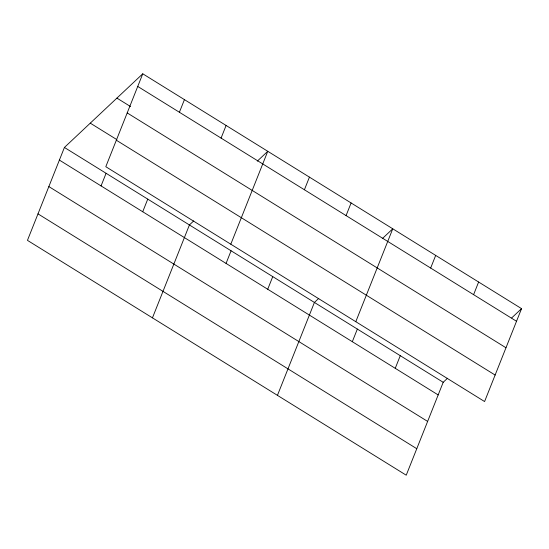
<?xml version="1.0" encoding="UTF-8"?>
<svg xmlns="http://www.w3.org/2000/svg" width="549" height="549" viewBox="0 0 549 549"><rect width="100%" height="100%" fill="white"/><g stroke="black" fill="none" stroke-linecap="round" stroke-linejoin="round"><path stroke-width="0.82" d="M142.767 73.799L105.799 166.704L484.582 401.545L521.55 308.641L142.767 73.799L64.418 147.455L27.45 240.359L406.233 475.201L443.201 382.296L447.51 378.247M101.057 185.926L106.087 173.292M179.406 112.27L184.437 99.637M142.726 211.756L147.75 199.122M221.075 138.101L226.099 125.467M152.45 317.857L189.419 224.953L193.728 220.904M230.8 244.202L267.768 151.298L257.303 161.138M226.058 263.417L231.081 250.783M304.407 189.762L309.43 177.128M267.72 289.254L272.75 276.621M346.069 215.599L351.099 202.965M277.444 395.355L314.412 302.451L318.722 298.402M355.793 321.7L392.761 228.796L382.303 238.637M352.314 341.698L357.344 329.064M430.663 268.042L435.693 255.409M395.246 368.317L400.269 355.683M473.595 294.662L478.618 282.028M511.702 317.898L521.55 308.641M137.744 86.433L516.52 321.275M116.916 98.106L130.566 106.568M127.203 112.922L505.979 347.764M90.276 123.148L116.855 139.631M116.34 140.215L495.123 375.056M64.418 147.455L443.201 382.296M59.395 160.088L438.171 394.93M48.854 186.578L427.63 421.419M37.991 213.87L416.773 448.711"/></g></svg>
